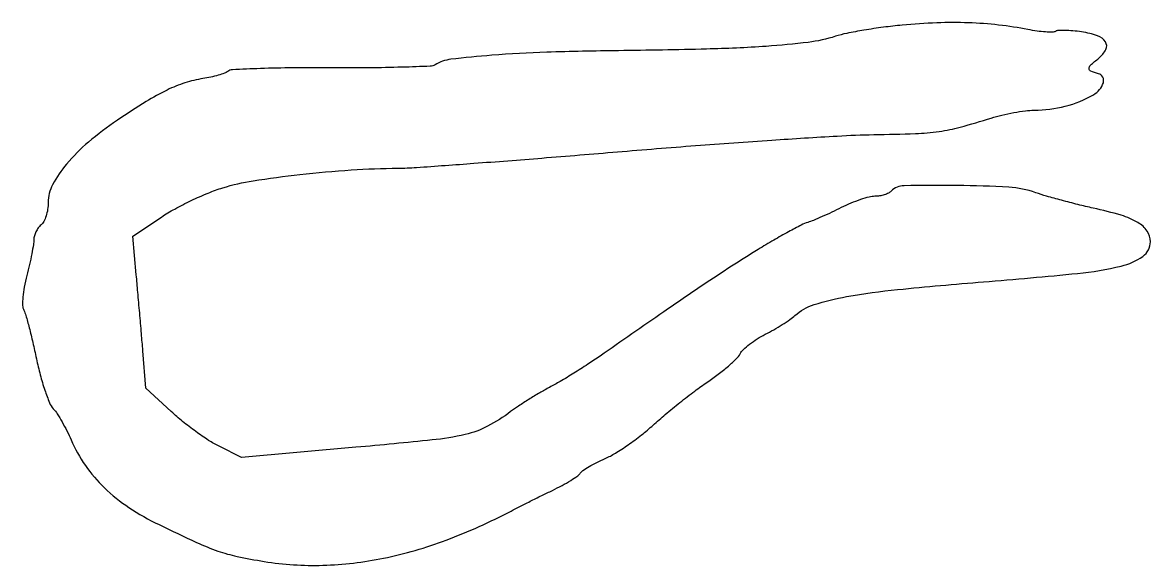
# Model space of a CAD drawing. Extents: x 1 to 237, y 1 to 114.
import ezdxf

# ---------------------------------------------------------------- set-up
doc = ezdxf.new("R2010")
doc.units = 0

msp = doc.modelspace()

# ---------------------------------------------------------------- linework, layer by layer
msp.add_lwpolyline([(185, 113.853741, 0.009397), (181.032827, 113.40508, 0.008618), (176.96875, 112.796498, 0.00865), (173.361527, 112.128253, 0.027812), (171, 111.509929, -0.047029), (165.288266, 110.246433, -0.014406), (156.480384, 109.407996, -0.010258), (143.967103, 108.837249, -0.003354), (125.5, 108.498213, 0.005127), (110.500325, 108.16963, 0.011127), (98.99344, 107.54293, 0.01034), (90.387264, 106.702536, 0.109321), (87.075565, 105.546702, -0.129668), (86.059345, 105.237155, -0.002189), (80.158764, 105.039987, -0.005453), (73.252111, 104.914832, -0.00358), (65.297023, 104.91441, 0.004104), (57.350356, 104.905669, 0.006301), (50.470615, 104.754913, 0.002499), (44.599817, 104.522836, 0.156469), (43.638761, 104.166645, -0.078839), (42.94842, 103.782307, -0.016918), (41.642254, 103.354071, -0.017274), (40.078608, 102.95741, -0.015713), (38.441254, 102.655285, 0.039938), (34.667413, 101.768174, 0.035463), (30.923428, 100.265802, 0.025974), (26.512888, 97.830823, 0.009369), (20.5, 93.933223, 0.026812), (14.446463, 89.355482, 0.042715), (9.864749, 84.764086, 0.052271), (6.9389, 80.436672, 0.123135), (6, 76.681987, -0.039315), (5.889186, 75.274865, -0.038235), (5.559375, 73.888851, -0.040815), (5.076277, 72.719014, -0.101561), (4.5, 72, 0.061974), (3.92586, 71.388969, 0.044147), (3.440625, 70.583597, 0.044578), (3.109839, 69.717734, 0.069065), (3, 68.926345, -0.04119), (2.914084, 67.885196, -0.007431), (2.566804, 65.97163, -0.007968), (2.089863, 63.737521, -0.007137), (1.525291, 61.435791, 0.016775), (0.979158, 59.007896, 0.025739), (0.686447, 56.872776, 0.028691), (0.639327, 55.154197, 0.113258), (0.905036, 54.137001, -0.051537), (1.328538, 53.070747, -0.00545), (2.028305, 50.483994, -0.006689), (2.78894, 47.374678, -0.005322), (3.52906, 44, 0.014049), (4.337376, 40.599136, 0.016209), (5.302674, 37.409375, 0.015406), (6.284685, 34.777223, 0.085279), (7.081966, 33.5, -0.038524), (7.899746, 32.426898, -0.0134), (8.912286, 30.765625, -0.013219), (9.933748, 28.869524, -0.015014), (10.808584, 27, 0.050152), (13.789557, 21.643986, 0.048931), (17.798954, 16.940216, 0.045515), (22.924214, 12.827962, 0.033806), (29.234851, 9.234646, 0.004556), (37.118874, 5.514109, 0.023842), (41.566023, 3.716495, 0.031743), (45.583945, 2.591522, 0.012287), (51.269629, 1.527733, 0.047749), (63.572777, 0.72736, 0.042788), (76.27853, 2.207711, 0.039722), (89.413797, 5.997819, 0.030784), (103, 12.095458, -0.003639), (104.702962, 12.97369, -0.001565), (106.987055, 14.121682, -0.001548), (109.427127, 15.329097, -0.002046), (111.65806, 16.413134, 0.011573), (113.684577, 17.446024, 0.014599), (115.507184, 18.498573, 0.012702), (116.970914, 19.454026, 0.103748), (117.518226, 20.02949, -0.105607), (118.047272, 20.581668, -0.016118), (119.342828, 21.401376, -0.017423), (120.960356, 22.278841, -0.014312), (122.743703, 23.104463, 0.035728), (124.865035, 24.19912, 0.014958), (127.56025, 25.956182, 0.01471), (130.343188, 28.015481, 0.018501), (132.788489, 30.089668, -0.010788), (135.32465, 32.30908, -0.006651), (138.397936, 34.814794, -0.006668), (141.50339, 37.211915, -0.011872), (144.131006, 39.088965, 0.013445), (146.437098, 40.747315, 0.015263), (148.552767, 42.461168, 0.014561), (150.253676, 44.015808, 0.0776), (151.009491, 45.017734, -0.080139), (151.697521, 45.920292, -0.024925), (152.994882, 47.034705, -0.024206), (154.591743, 48.154221, -0.024482), (156.283436, 49.109585, 0.013075), (158.044433, 50.051783, 0.011193), (159.848884, 51.132973, 0.011338), (161.44467, 52.189638, 0.031357), (162.5, 53.026147, -0.107234), (166.495129, 55.309821, -0.032187), (173.337313, 56.993518, -0.019561), (184.025584, 58.475894, -0.004603), (202, 60.088731, 0.004451), (221.731606, 61.853222, 0.034435), (230.861833, 63.391676, 0.093447), (235.398134, 65.429053, 0.24533), (237, 68.497271, 0.151844), (236.307254, 70.725792, 0.109886), (234.390814, 72.508037, 0.061483), (230.864479, 74.029923, 0.016929), (225, 75.53213, -0.006288), (221.798829, 76.279912, -0.005083), (218.38125, 77.160659, -0.005139), (215.244146, 78.037896, -0.013194), (213, 78.755108, 0.069068), (207.326841, 79.892143, 0.012371), (196.513645, 80.272322, 0.007432), (185.377569, 80.222648, 0.193895), (182.670633, 79.070633, -0.083012), (182.094593, 78.659606, -0.037361), (181.229108, 78.314498, -0.035658), (180.238617, 78.078974, -0.040563), (179.266756, 78, 0.063404), (178.059637, 77.846309, 0.017774), (176.233356, 77.303668, 0.017624), (174.193776, 76.536874, 0.017713), (172.216756, 75.629508, -0.006686), (170.240356, 74.669117, -0.006327), (168.202469, 73.743608, -0.0063), (166.378295, 72.970107, -0.021969), (165.174629, 72.538198, 0.043676), (163.829869, 71.988753, 0.00608), (161.167831, 70.577937, 0.00692), (158.05221, 68.821503, 0.00582), (154.799879, 66.877178, 0.005984), (149.193879, 63.343509, 0.00463), (143.169078, 59.364684, 0.002902), (135.010748, 53.798585, 0.000713), (121.668054, 44.553329, -0.007671), (119.088191, 42.818353, -0.005496), (116.153605, 40.955123, -0.005551), (113.318767, 39.241903, -0.011868), (111.085003, 37.996027, 0.010723), (109.016478, 36.848516, 0.007428), (106.725807, 35.466743, 0.007494), (104.563907, 34.073015, 0.015253), (102.916949, 32.901916, -0.042108), (98.084891, 29.842404, -0.063583), (93.417543, 28.121259, -0.030969), (86.457622, 26.966787, -0.003481), (70.5, 25.438243), (46.5, 23.307866), (41.803035, 25.643904, -0.028624), (39.627557, 26.885912, -0.013039), (36.928038, 28.740955, -0.012863), (34.176863, 30.849257, -0.01726), (31.803035, 32.906662), (26.5, 37.833382), (25.849734, 45.666691, 0.000597), (25.548, 49.249544, 0.000342), (25.175768, 53.572359, 0.000342), (24.795534, 57.918539, 0.000569), (24.468518, 61.579636), (23.737568, 69.659273), (29.726378, 73.658446, -0.022692), (32.518287, 75.344901, -0.0135), (35.980619, 77.108081, -0.013499), (39.534142, 78.682309, -0.022631), (42.607594, 79.786024, -0.036134), (48.948054, 81.252405, -0.010884), (58.761365, 82.568056, -0.011144), (69.503145, 83.52897, -0.014825), (79.298998, 83.894359, 0.015772), (83.211264, 84.047712, 0.000906), (95.203585, 84.919081, 0.001381), (109.477625, 86.02192, 0.001014), (125.298998, 87.320594, -0.002048), (141.679946, 88.631127, -0.002211), (157.656581, 89.772451, -0.002084), (171.369382, 90.633721, -0.010646), (179, 90.91821, 0.005271), (187.756558, 91.150442, 0.025775), (192.690236, 91.588685, 0.030954), (197.139163, 92.499888, 0.009856), (203.634214, 94.393044, -0.017661), (205.882771, 95.010545, -0.013245), (208.395827, 95.536228, -0.013432), (210.790097, 95.905085, -0.029686), (212.634214, 96.028158, 0.06117), (219.161522, 96.878016, 0.066578), (225.090802, 99.278066, 0.187068), (227.129734, 101.782199, 0.431221), (226.086974, 103.687507, -0.030256), (224.496875, 104.207876, -0.31444), (224.137222, 104.751198, -0.204464), (224.465911, 105.471803, -0.014709), (226.166759, 106.93395, 0.102036), (227.648238, 108.740808, 0.27161), (227.572761, 110.344804, 0.168694), (225.911486, 111.631765, 0.044034), (222.58247, 112.435362, 0.013929), (220.762686, 112.656624, 0.017914), (219.080186, 112.753155, 0.015883), (217.690569, 112.738873, 0.128585), (217.086509, 112.553466, -0.139756), (216.474458, 112.380207, -0.015749), (215.017345, 112.428817, -0.018117), (213.251834, 112.607874, -0.013781), (211.333572, 112.927027, 0.020194), (205.19017, 113.86836, 0.019123), (198.878076, 114.332623, 0.018062), (192.211256, 114.326337, 0.014191)], format="xyb", close=True)

doc.saveas('drawing.dxf')
